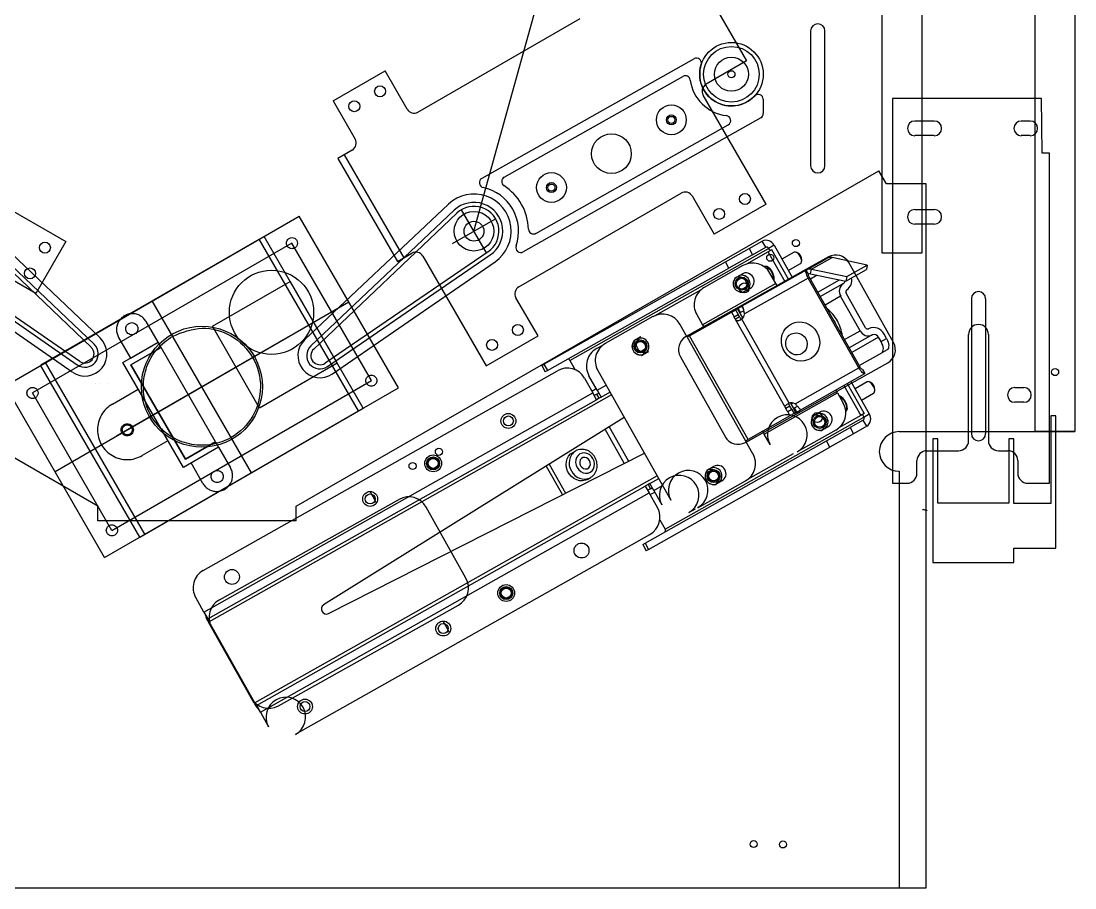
# Model space of a CAD drawing. Extents: x 0 to 20.2, y 0 to 43.8.
# Drawn here: x 6.97 to 20.25, y 0 to 10.92 of the extents above; entities that cross this region are included whole.
import ezdxf

# ---------------------------------------------------------------- set-up
doc = ezdxf.new("R2010")
doc.units = 0
doc.header["$MEASUREMENT"] = 0
for name, color, linetype in [('1_250BIT_500DEP', 5, 'CONTINUOUS'), ('3_250BIT_500TAB', 5, 'CONTINUOUS'), ('6_125BIT_500DEP', 5, 'CONTINUOUS'), ('7_VCARVE_BIT', 5, 'CONTINUOUS'), ('8_250BIT_500OUTLINE', 5, 'CONTINUOUS'), ('DF_COMPONENTS', 4, 'CONTINUOUS')]:
    doc.layers.add(name, color=color, linetype=linetype)

msp = doc.modelspace()

# ---------------------------------------------------------------- linework, layer by layer
at = {"layer": '1_250BIT_500DEP', "color": 5, "linetype": 'CONTINUOUS'}
msp.add_circle((12.678, 8.276), 0.25, dxfattribs=at)
at = {"layer": '3_250BIT_500TAB', "color": 5, "linetype": 'CONTINUOUS'}
for p, q in [((17.146, 7.952), (15.352, 6.949)), ((17.964, 6.873), (17.401, 7.88)), ((15.28, 6.694), (15.843, 5.687)), ((16.098, 5.614), (17.892, 6.617)), ((11.736, 4.896), (9.467, 3.628)), ((12.577, 3.904), (12.076, 4.8)), ((10.213, 2.295), (12.481, 3.563)), ((9.371, 3.288), (9.872, 2.391))]:
    msp.add_line(p, q, dxfattribs=at)
msp.add_circle((9.25, 6.316), 0.762, dxfattribs=at)
for centre, radius, start, end in [((17.237, 7.788), 0.188, 29.2092, 119.2092), ((15.443, 6.785), 0.188, 119.2092, -150.7908), ((17.8, 6.781), 0.188, -60.7908, 29.2092), ((16.006, 5.778), 0.188, -150.7908, -60.7908), ((11.858, 4.678), 0.25, 29.2092, 119.2092), ((12.359, 3.782), 0.25, -60.7908, 29.2092), ((9.589, 3.41), 0.25, 119.2092, -150.7908), ((10.091, 2.513), 0.25, -150.7908, -60.7908)]:
    msp.add_arc(centre, radius, start, end, dxfattribs=at)
at = {"layer": '6_125BIT_500DEP', "color": 5, "linetype": 'CONTINUOUS'}
for p, q in [((16.92, 10.8), (16.92, 9.1)), ((17.1, 9.1), (17.1, 10.8)), ((18.945, 7.425), (18.945, 5.725)), ((19.125, 7.425), (19.125, 5.725))]:
    msp.add_line(p, q, dxfattribs=at)
for centre, start, end in [((17.01, 10.8), 0, 180), ((17.01, 9.1), -180, 0), ((19.035, 7.425), 0, 180), ((19.035, 5.725), -180, 0)]:
    msp.add_arc(centre, 0.09, start, end, dxfattribs=at)
at = {"layer": '7_VCARVE_BIT', "color": 5, "linetype": 'CONTINUOUS'}
for centre, radius in [((15.922, 10.254), 0.0445), ((15.165, 9.679), 0.0445), ((13.654, 8.826), 0.0445), ((16.734, 8.126), 0.0445), ((16.411, 7.941), 0.0445), ((16.083, 7.561), 0.0625), ((14.776, 6.824), 0.0625), ((20, 6.5), 0.0445), ((17.003, 5.928), 0.0625), ((13.112, 5.885), 0.0625), ((12.236, 5.496), 0.0445), ((11.904, 5.317), 0.0445), ((12.163, 5.35), 0.0625), ((15.697, 5.191), 0.0625), ((11.37, 4.902), 0.0625), ((13.084, 3.716), 0.0625), ((12.291, 3.269), 0.0625), ((10.549, 2.286), 0.0625), ((16.202, 0.553), 0.0445), ((16.571, 0.548), 0.0445)]:
    msp.add_circle(centre, radius, dxfattribs=at)
at = {"layer": '8_250BIT_500OUTLINE', "color": 5, "linetype": 'CONTINUOUS'}
for p, q in [((20.25, 38.5), (20.25, 5.75)), ((18.035, 5.75), (20.25, 5.75)), ((18.035, 5.25), (18.035, 0)), ((1.5, 0), (18.035, 0))]:
    msp.add_line(p, q, dxfattribs=at)
msp.add_arc((18.035, 5.5), 0.25, 90, -90, dxfattribs=at)
at = {"layer": 'DF_COMPONENTS', "color": 4, "linetype": 'CONTINUOUS'}
for p, q in [((19.75, 5.75), (19.75, 38.5)), ((20.25, 38.5), (20.25, 5.75)), ((17.821, 7.999), (17.821, 13.357)), ((18.321, 13.357), (18.321, 7.999)), ((15.357, 11.731), (16.113, 10.422)), ((12.678, 8.276), (13.595, 11.588)), ((11.972, 9.777), (14.018, 10.958)), ((15.451, 10.45), (12.777, 8.941)), ((16.113, 10.422), (15.602, 10.127)), ((10.903, 9.917), (11.558, 10.295)), ((11.836, 9.814), (11.558, 10.295)), ((13.059, 8.957), (15.31, 10.227)), ((16.358, 8.616), (15.565, 9.99)), ((10.903, 9.917), (11.181, 9.436)), ((16.322, 9.938), (16.322, 9.758)), ((17.95, 9.95), (17.95, 5.1)), ((19.83, 9.95), (17.95, 9.95)), ((19.837, 9.26), (19.83, 9.95)), ((16.291, 9.704), (13.299, 8.016)), ((13.458, 8.249), (15.882, 9.617)), ((18.14, 9.572), (18.14, 9.572)), ((18.233, 9.665), (18.478, 9.665)), ((18.57, 9.572), (18.57, 9.572)), ((19.48, 9.572), (19.48, 9.572)), ((19.573, 9.665), (19.688, 9.665)), ((19.78, 9.572), (19.78, 9.572)), ((18.478, 9.48), (18.233, 9.48)), ((19.688, 9.48), (19.573, 9.48)), ((11.144, 9.299), (10.962, 9.194)), ((10.962, 9.194), (11.713, 7.894)), ((11.043, 9.24), (11.794, 7.94)), ((19.93, 9.26), (19.837, 9.26)), ((19.93, 5.1), (19.93, 9.26)), ((7.938, 4.812), (0.594, 9.038)), ((10.438, 4.812), (17.781, 9.038)), ((17.875, 8.875), (17.781, 9.038)), ((6.153, 8.943), (7.535, 8.145)), ((18.375, 8.875), (17.875, 8.875)), ((18.375, 0), (18.375, 8.875)), ((7.968, 6.931), (6.164, 8.644)), ((13.244, 7.575), (15.289, 8.756)), ((15.426, 8.72), (15.704, 8.239)), ((6.057, 8.531), (7.855, 6.813)), ((7.891, 6.851), (6.091, 8.566)), ((10.547, 6.91), (12.356, 8.617)), ((12.429, 8.539), (10.623, 6.83)), ((10.659, 6.791), (12.462, 8.504)), ((12.834, 8.005), (12.522, 8.546)), ((16.358, 8.616), (15.704, 8.239)), ((18.233, 8.55), (18.478, 8.55)), ((6.774, 6.329), (10.477, 8.467)), ((11.727, 6.302), (10.477, 8.467)), ((12.407, 8.119), (12.949, 8.432)), ((18.14, 8.457), (18.14, 8.457)), ((18.57, 8.457), (18.57, 8.457)), ((18.478, 8.365), (18.233, 8.365)), ((10.385, 8.125), (7.116, 6.238)), ((7.535, 8.145), (7.157, 7.49)), ((10.033, 8.211), (7.218, 6.586)), ((7.279, 6.621), (9.972, 8.176)), ((11.222, 6.011), (9.972, 8.176)), ((11.283, 6.046), (10.033, 8.211)), ((10.35, 8.186), (10.35, 8.186)), ((10.363, 8.164), (10.363, 8.164)), ((11.385, 6.393), (10.385, 8.125)), ((16.144, 8.058), (16.31, 8.151)), ((16.354, 8.073), (16.31, 8.151)), ((5.634, 8.005), (7.68, 6.591)), ((7.71, 6.635), (5.662, 8.045)), ((12.856, 8.017), (10.803, 6.613)), ((10.833, 6.57), (12.884, 7.977)), ((11.713, 7.894), (11.895, 7.999)), ((13.887, 6.647), (16.391, 8.06)), ((15.847, 7.89), (16.144, 8.058)), ((16.188, 7.979), (15.891, 7.812)), ((16.386, 8.017), (16.113, 7.862)), ((16.144, 8.058), (16.188, 7.979)), ((16.188, 7.979), (16.354, 8.073)), ((16.432, 8.042), (16.386, 8.017)), ((16.6, 7.638), (16.386, 8.017)), ((16.459, 8.098), (16.391, 8.06)), ((16.391, 8.06), (16.409, 8.029)), ((16.645, 7.663), (16.432, 8.042)), ((16.459, 8.098), (16.69, 7.689)), ((16.713, 8.011), (16.558, 7.923)), ((16.714, 8.011), (16.713, 8.011)), ((16.728, 8.013), (16.714, 8.011)), ((16.744, 8.007), (16.728, 8.013)), ((16.757, 8.001), (16.741, 8.009)), ((16.762, 7.994), (16.744, 8.007)), ((16.779, 7.974), (16.762, 7.994)), ((16.793, 7.951), (16.779, 7.974)), ((18.321, 7.999), (17.821, 7.999)), ((7.617, 6.501), (5.574, 7.917)), ((10.896, 6.479), (12.944, 7.889)), ((12.032, 7.962), (12.83, 6.579)), ((13.56, 6.6), (15.847, 7.89)), ((16.067, 7.842), (15.579, 7.567)), ((15.891, 7.812), (15.847, 7.89)), ((16.638, 7.78), (16.793, 7.868)), ((16.802, 7.927), (16.793, 7.951)), ((16.793, 7.868), (16.798, 7.871)), ((16.798, 7.871), (16.805, 7.884)), ((16.807, 7.904), (16.802, 7.927)), ((16.805, 7.884), (16.807, 7.904)), ((16.806, 7.892), (16.808, 7.911)), ((16.865, 7.787), (17.125, 7.934)), ((16.93, 7.797), (17.19, 7.943)), ((17.634, 7.85), (17.19, 7.943)), ((17.374, 7.704), (17.634, 7.85)), ((17.634, 7.85), (17.624, 7.792)), ((7.157, 7.49), (6.676, 7.768)), ((13.604, 6.522), (15.891, 7.812)), ((15.963, 7.686), (16.052, 7.736)), ((16.865, 7.787), (16.055, 7.33)), ((16.349, 7.833), (16.334, 7.828)), ((16.349, 7.833), (16.334, 7.828)), ((16.349, 7.833), (16.336, 7.83)), ((16.367, 7.83), (16.349, 7.833)), ((16.367, 7.83), (16.349, 7.833)), ((16.367, 7.83), (16.349, 7.833)), ((16.387, 7.82), (16.367, 7.83)), ((16.387, 7.82), (16.367, 7.83)), ((16.387, 7.819), (16.367, 7.83)), ((16.408, 7.802), (16.387, 7.82)), ((16.408, 7.802), (16.387, 7.82)), ((16.407, 7.802), (16.387, 7.819)), ((16.426, 7.779), (16.407, 7.802)), ((16.481, 7.616), (16.407, 7.747)), ((16.427, 7.779), (16.408, 7.802)), ((16.427, 7.779), (16.408, 7.802)), ((16.442, 7.752), (16.426, 7.779)), ((16.443, 7.752), (16.427, 7.779)), ((16.442, 7.752), (16.427, 7.779)), ((16.454, 7.724), (16.442, 7.752)), ((16.454, 7.724), (16.442, 7.752)), ((16.454, 7.724), (16.443, 7.752)), ((16.461, 7.697), (16.454, 7.724)), ((16.461, 7.697), (16.454, 7.724)), ((16.46, 7.696), (16.454, 7.724)), ((16.859, 7.775), (16.861, 7.783)), ((16.859, 7.765), (16.859, 7.775)), ((16.862, 7.752), (16.859, 7.765)), ((16.861, 7.783), (16.865, 7.787)), ((16.866, 7.737), (16.862, 7.752)), ((16.895, 7.735), (16.865, 7.787)), ((16.872, 7.72), (16.866, 7.737)), ((16.88, 7.703), (16.872, 7.72)), ((16.889, 7.686), (16.88, 7.703)), ((16.892, 7.73), (16.893, 7.733)), ((16.892, 7.726), (16.892, 7.73)), ((16.893, 7.721), (16.892, 7.726)), ((16.893, 7.733), (16.895, 7.735)), ((16.895, 7.715), (16.893, 7.721)), ((16.898, 7.708), (16.895, 7.715)), ((16.901, 7.701), (16.898, 7.708)), ((17.003, 7.721), (16.917, 7.673)), ((16.92, 7.739), (16.93, 7.797)), ((16.92, 7.739), (17.364, 7.646)), ((16.93, 7.797), (17.374, 7.704)), ((17.364, 7.646), (17.624, 7.792)), ((17.374, 7.704), (17.364, 7.646)), ((9.382, 7.079), (10.36, 7.644)), ((10.36, 7.644), (10.955, 6.613)), ((16.481, 7.616), (15.558, 7.096)), ((16.889, 7.686), (16.085, 7.233)), ((16.458, 7.657), (16.461, 7.672)), ((16.458, 7.657), (16.461, 7.672)), ((16.458, 7.658), (16.461, 7.672)), ((16.461, 7.672), (16.46, 7.696)), ((16.461, 7.672), (16.461, 7.697)), ((16.461, 7.672), (16.461, 7.697)), ((16.501, 7.582), (16.481, 7.616)), ((16.904, 7.694), (16.889, 7.686)), ((17.528, 6.554), (16.889, 7.686)), ((16.904, 7.694), (16.901, 7.701)), ((17.543, 6.562), (16.904, 7.694)), ((17.009, 7.509), (17.282, 7.663)), ((17.041, 7.452), (17.33, 7.615)), ((17.33, 7.615), (17.33, 7.615)), ((9.881, 7.437), (9.881, 7.437)), ((9.907, 7.482), (9.907, 7.482)), ((13.485, 6.957), (13.207, 7.438)), ((14.963, 7.214), (15.538, 7.538)), ((16.155, 7.553), (16.066, 7.503)), ((17.298, 7.457), (17.101, 7.346)), ((17.544, 7.022), (17.298, 7.457)), ((17.612, 7.06), (17.366, 7.496)), ((17.374, 7.536), (17.375, 7.536)), ((7.399, 5.247), (11.102, 7.384)), ((9.875, 5.233), (8.625, 7.398)), ((9.875, 5.233), (8.625, 7.398)), ((9.824, 7.342), (9.824, 7.342)), ((16.007, 7.303), (16.001, 7.3)), ((16.055, 7.33), (16.007, 7.303)), ((16.037, 7.251), (16.007, 7.303)), ((16.068, 7.307), (16.055, 7.33)), ((8.268, 7.221), (8.268, 7.221)), ((14.932, 7.199), (14.333, 6.861)), ((15.395, 6.958), (15.922, 7.255)), ((15.484, 7.226), (15.558, 7.096)), ((15.922, 7.255), (15.975, 7.285)), ((15.922, 7.255), (15.955, 7.197)), ((15.955, 7.197), (16.007, 7.227)), ((15.97, 7.169), (16.022, 7.199)), ((15.997, 7.298), (15.975, 7.285)), ((15.975, 7.285), (16.007, 7.227)), ((15.997, 7.298), (16.065, 7.178)), ((15.997, 7.298), (15.998, 7.298)), ((16.001, 7.3), (15.998, 7.298)), ((16.065, 7.178), (15.998, 7.298)), ((16.031, 7.248), (16.001, 7.3)), ((16.031, 7.248), (16.027, 7.245)), ((16.037, 7.251), (16.031, 7.248)), ((16.078, 7.274), (16.037, 7.251)), ((16.059, 7.189), (16.078, 7.2)), ((8.329, 7.114), (8.329, 7.114)), ((8.697, 6.877), (8.547, 7.136)), ((9.977, 6.048), (9.382, 7.079)), ((15.364, 6.94), (15.272, 7.104)), ((15.558, 7.096), (15.578, 7.061)), ((15.97, 7.169), (16.606, 6.042)), ((16.649, 6.109), (16.052, 7.167)), ((16.582, 7.015), (16.608, 7.052)), ((16.608, 7.052), (16.641, 7.084)), ((16.641, 7.084), (16.679, 7.108)), ((16.679, 7.108), (16.722, 7.124)), ((16.722, 7.124), (16.767, 7.132)), ((16.767, 7.132), (16.813, 7.13)), ((16.813, 7.13), (16.858, 7.12)), ((16.858, 7.12), (16.901, 7.101)), ((16.901, 7.101), (16.94, 7.075)), ((16.94, 7.075), (16.973, 7.041)), ((16.973, 7.041), (17, 7.002)), ((17.208, 7.156), (17.225, 7.129)), ((17.225, 7.129), (17.239, 7.101)), ((17.651, 7.046), (17.651, 7.046)), ((19.035, 7.1), (19.035, 7.1)), ((10.333, 6.941), (8.168, 5.691)), ((8.201, 6.936), (8.351, 6.677)), ((8.869, 6.976), (8.869, 6.976)), ((8.882, 6.954), (8.882, 6.954)), ((12.83, 6.579), (13.485, 6.957)), ((14.776, 6.945), (14.687, 6.894)), ((15.395, 6.958), (15.364, 6.94)), ((15.364, 6.94), (16.101, 5.634)), ((16.132, 5.651), (15.395, 6.958)), ((16.551, 6.88), (16.553, 6.927)), ((16.553, 6.927), (16.563, 6.973)), ((16.563, 6.973), (16.582, 7.015)), ((16.606, 6.874), (16.613, 6.908)), ((16.613, 6.908), (16.629, 6.939)), ((16.629, 6.939), (16.651, 6.964)), ((16.651, 6.964), (16.679, 6.982)), ((16.679, 6.982), (16.711, 6.993)), ((16.711, 6.993), (16.745, 6.995)), ((16.745, 6.995), (16.779, 6.988)), ((16.779, 6.988), (16.81, 6.973)), ((16.81, 6.973), (16.837, 6.95)), ((16.837, 6.95), (16.858, 6.922)), ((16.858, 6.922), (16.871, 6.889)), ((17, 7.002), (17.02, 6.959)), ((17.02, 6.959), (17.031, 6.913)), ((17.031, 6.913), (17.034, 6.866)), ((17.347, 6.911), (17.544, 7.022)), ((17.695, 6.968), (17.406, 6.805)), ((17.777, 6.939), (17.439, 6.748)), ((17.695, 6.968), (17.695, 6.968)), ((17.808, 6.884), (17.777, 6.939)), ((17.808, 6.884), (17.876, 6.922)), ((17.876, 6.922), (17.845, 6.977)), ((17.876, 6.922), (17.887, 6.9)), ((18.91, 5.635), (18.91, 6.975)), ((19.16, 6.975), (19.16, 5.635)), ((8.253, 6.62), (8.697, 6.877)), ((8.351, 6.677), (8.697, 6.877)), ((8.735, 6.812), (8.356, 6.593)), ((8.356, 6.593), (8.735, 6.812)), ((8.735, 6.812), (8.697, 6.877)), ((9.422, 5.621), (8.735, 6.812)), ((14.222, 6.796), (14.303, 6.841)), ((16.558, 6.834), (16.551, 6.88)), ((16.573, 6.789), (16.558, 6.834)), ((16.597, 6.747), (16.573, 6.789)), ((16.607, 6.84), (16.606, 6.874)), ((16.616, 6.806), (16.607, 6.84)), ((16.633, 6.775), (16.616, 6.806)), ((16.657, 6.75), (16.633, 6.775)), ((16.862, 6.788), (16.843, 6.76)), ((16.873, 6.82), (16.862, 6.788)), ((16.871, 6.889), (16.877, 6.855)), ((16.877, 6.855), (16.873, 6.82)), ((17.013, 6.776), (16.99, 6.736)), ((17.028, 6.82), (17.013, 6.776)), ((17.034, 6.866), (17.028, 6.82)), ((17.819, 6.862), (17.808, 6.884)), ((17.883, 6.783), (17.815, 6.744)), ((17.828, 6.84), (17.819, 6.862)), ((17.833, 6.818), (17.828, 6.84)), ((17.831, 6.764), (17.835, 6.78)), ((17.836, 6.798), (17.833, 6.818)), ((17.835, 6.78), (17.836, 6.798)), ((17.892, 6.791), (17.883, 6.783)), ((17.887, 6.9), (17.895, 6.878)), ((17.899, 6.803), (17.892, 6.791)), ((17.895, 6.878), (17.901, 6.857)), ((17.903, 6.818), (17.899, 6.803)), ((17.901, 6.857), (17.904, 6.836)), ((17.904, 6.836), (17.903, 6.818)), ((13.887, 6.647), (13.954, 6.529)), ((14.79, 6.711), (14.88, 6.762)), ((16.627, 6.711), (16.597, 6.747)), ((16.663, 6.681), (16.627, 6.711)), ((16.687, 6.731), (16.657, 6.75)), ((16.704, 6.658), (16.663, 6.681)), ((16.719, 6.72), (16.687, 6.731)), ((16.749, 6.643), (16.704, 6.658)), ((16.753, 6.717), (16.719, 6.72)), ((16.794, 6.638), (16.749, 6.643)), ((16.787, 6.723), (16.753, 6.717)), ((16.817, 6.738), (16.787, 6.723)), ((16.84, 6.641), (16.794, 6.638)), ((16.843, 6.76), (16.817, 6.738)), ((16.884, 6.653), (16.84, 6.641)), ((16.925, 6.673), (16.884, 6.653)), ((16.961, 6.701), (16.925, 6.673)), ((16.99, 6.736), (16.961, 6.701)), ((17.531, 6.584), (17.815, 6.744)), ((17.815, 6.744), (17.825, 6.753)), ((17.825, 6.753), (17.831, 6.764)), ((8.468, 4.421), (7.218, 6.586)), ((8.529, 4.456), (7.279, 6.621)), ((9.016, 5.3), (8.253, 6.62)), ((8.356, 6.593), (9.043, 5.402)), ((9.043, 5.402), (8.356, 6.593)), ((9.267, 4), (13.73, 6.518)), ((10.955, 6.613), (9.977, 6.048)), ((13.531, 6.584), (13.56, 6.6)), ((13.531, 6.584), (13.575, 6.505)), ((13.56, 6.6), (13.604, 6.522)), ((13.604, 6.522), (13.575, 6.505)), ((14.238, 6.52), (15.159, 4.887)), ((16.723, 6.1), (17.528, 6.554)), ((17.543, 6.562), (17.528, 6.554)), ((17.538, 6.537), (17.528, 6.554)), ((17.549, 6.521), (17.538, 6.537)), ((17.547, 6.556), (17.543, 6.562)), ((17.551, 6.549), (17.547, 6.556)), ((17.559, 6.508), (17.549, 6.521)), ((17.556, 6.544), (17.551, 6.549)), ((17.56, 6.539), (17.556, 6.544)), ((17.57, 6.496), (17.559, 6.508)), ((17.564, 6.536), (17.56, 6.539)), ((17.568, 6.534), (17.564, 6.536)), ((17.571, 6.533), (17.568, 6.534)), ((17.573, 6.533), (17.571, 6.533)), ((17.573, 6.533), (17.602, 6.481)), ((8.116, 4.506), (11.385, 6.393)), ((11.35, 6.454), (11.35, 6.454)), ((11.363, 6.432), (11.363, 6.432)), ((14.071, 6.423), (14.174, 6.24)), ((14.231, 6.272), (14.127, 6.455)), ((16.788, 6.021), (17.602, 6.481)), ((17.427, 6.382), (17.658, 5.973)), ((17.634, 6.378), (17.479, 6.29)), ((17.58, 6.488), (17.57, 6.496)), ((17.589, 6.482), (17.58, 6.488)), ((17.596, 6.48), (17.589, 6.482)), ((17.602, 6.481), (17.596, 6.48)), ((17.635, 6.378), (17.634, 6.378)), ((17.649, 6.38), (17.635, 6.378)), ((17.666, 6.374), (17.649, 6.38)), ((17.679, 6.368), (17.662, 6.376)), ((17.684, 6.361), (17.666, 6.374)), ((8.024, 4.164), (6.774, 6.329)), ((7.081, 6.299), (7.081, 6.299)), ((7.094, 6.277), (7.094, 6.277)), ((7.909, 6.353), (7.909, 6.353)), ((7.961, 6.354), (7.961, 6.354)), ((8.024, 4.164), (11.727, 6.302)), ((8.072, 6.355), (8.072, 6.355)), ((8.122, 6.097), (8.447, 6.285)), ((8.447, 6.285), (8.822, 5.635)), ((14.162, 6.262), (14.218, 6.294)), ((14.231, 6.272), (14.343, 6.335)), ((14.231, 6.272), (14.28, 6.185)), ((14.28, 6.185), (14.391, 6.248)), ((17.258, 6.24), (17.238, 6.275)), ((17.337, 6.331), (17.551, 5.952)), ((17.382, 6.357), (17.596, 5.978)), ((17.7, 6.341), (17.684, 6.361)), ((17.714, 6.318), (17.7, 6.341)), ((17.724, 6.294), (17.714, 6.318)), ((17.719, 6.238), (17.726, 6.251)), ((17.728, 6.271), (17.724, 6.294)), ((17.726, 6.251), (17.728, 6.271)), ((17.728, 6.259), (17.73, 6.278)), ((19.493, 6.305), (19.608, 6.305)), ((8.116, 4.506), (7.116, 6.238)), ((9.275, 3.476), (14.174, 6.24)), ((9.324, 3.389), (14.223, 6.153)), ((14.411, 6.214), (9.34, 3.353)), ((14.223, 6.153), (14.174, 6.24)), ((14.227, 6.224), (14.194, 6.205)), ((14.257, 6.172), (14.223, 6.153)), ((14.227, 6.224), (14.25, 6.237)), ((14.257, 6.172), (14.227, 6.224)), ((14.28, 6.185), (14.257, 6.172)), ((16.334, 5.72), (17.258, 6.24)), ((16.666, 6.113), (16.735, 5.991)), ((16.735, 5.991), (16.666, 6.113)), ((16.673, 6.1), (16.694, 6.112)), ((17.258, 6.24), (17.331, 6.11)), ((17.288, 6.197), (17.28, 6.2)), ((17.288, 6.197), (17.281, 6.199)), ((17.288, 6.197), (17.281, 6.199)), ((17.309, 6.187), (17.288, 6.197)), ((17.309, 6.187), (17.288, 6.197)), ((17.308, 6.186), (17.288, 6.197)), ((17.329, 6.169), (17.308, 6.186)), ((17.329, 6.169), (17.309, 6.187)), ((17.329, 6.169), (17.309, 6.187)), ((17.348, 6.146), (17.329, 6.169)), ((17.348, 6.146), (17.329, 6.169)), ((17.348, 6.146), (17.329, 6.169)), ((17.364, 6.119), (17.348, 6.146)), ((17.364, 6.119), (17.348, 6.146)), ((17.364, 6.119), (17.348, 6.146)), ((17.351, 6.124), (17.363, 6.098)), ((17.376, 6.091), (17.364, 6.119)), ((17.375, 6.091), (17.364, 6.119)), ((17.375, 6.091), (17.364, 6.119)), ((17.56, 6.147), (17.714, 6.235)), ((17.714, 6.235), (17.719, 6.238)), ((19.4, 6.213), (19.4, 6.213)), ((19.608, 6.12), (19.493, 6.12)), ((19.7, 6.213), (19.7, 6.213)), ((8.468, 4.421), (11.283, 6.046)), ((8.529, 4.456), (11.222, 6.011)), ((16.658, 6.071), (16.606, 6.042)), ((16.683, 6.028), (16.631, 5.998)), ((16.631, 5.998), (16.659, 5.949)), ((16.711, 5.978), (16.659, 5.949)), ((16.683, 6.028), (16.711, 5.978)), ((16.709, 6.046), (16.705, 6.044)), ((16.709, 6.046), (16.716, 6.05)), ((16.738, 5.993), (16.709, 6.046)), ((16.711, 5.978), (16.735, 5.991)), ((16.716, 6.05), (16.753, 6.071)), ((16.746, 5.997), (16.716, 6.05)), ((16.738, 5.993), (16.735, 5.991)), ((16.735, 5.991), (16.735, 5.991)), ((16.738, 5.993), (16.746, 5.997)), ((16.746, 5.997), (16.788, 6.021)), ((17.035, 5.994), (16.945, 5.944)), ((17.367, 6.032), (17.361, 6.024)), ((17.363, 6.098), (17.37, 6.072)), ((17.363, 6.005), (17.367, 6.007)), ((17.363, 6.005), (17.367, 6.007)), ((17.365, 6.006), (17.367, 6.007)), ((17.372, 6.049), (17.367, 6.032)), ((17.367, 6.007), (17.378, 6.02)), ((17.367, 6.007), (17.378, 6.02)), ((17.367, 6.007), (17.377, 6.02)), ((17.37, 6.072), (17.372, 6.049)), ((17.382, 6.064), (17.375, 6.091)), ((17.382, 6.063), (17.375, 6.091)), ((17.382, 6.063), (17.376, 6.091)), ((17.377, 6.02), (17.383, 6.039)), ((17.378, 6.02), (17.383, 6.039)), ((17.378, 6.02), (17.383, 6.039)), ((17.383, 6.039), (17.382, 6.064)), ((17.383, 6.039), (17.382, 6.063)), ((17.383, 6.039), (17.382, 6.063)), ((17.596, 5.978), (17.551, 5.952)), ((14.572, 5.929), (10.784, 3.567)), ((15.086, 4.522), (17.59, 5.934)), ((16.659, 5.949), (16.132, 5.651)), ((17.551, 5.952), (17.277, 5.798)), ((17.583, 5.896), (17.417, 5.802)), ((17.573, 5.965), (17.59, 5.934)), ((17.627, 5.817), (17.583, 5.896)), ((17.59, 5.934), (17.658, 5.973)), ((20.01, 5.95), (19.947, 5.95)), ((19.947, 5.95), (19.947, 4.843)), ((20.01, 4.282), (20.01, 5.95)), ((8.271, 5.839), (8.271, 5.839)), ((8.278, 5.827), (8.278, 5.827)), ((14.329, 5.778), (14.571, 5.349)), ((14.382, 5.81), (14.626, 5.377)), ((16.315, 5.754), (16.334, 5.72)), ((16.408, 5.589), (16.334, 5.72)), ((17.236, 5.769), (16.749, 5.494)), ((17.049, 5.761), (17.138, 5.811)), ((17.119, 5.634), (17.417, 5.802)), ((17.461, 5.724), (17.163, 5.556)), ((17.417, 5.802), (17.461, 5.724)), ((17.627, 5.817), (17.461, 5.724)), ((20.25, 5.75), (19.75, 5.75)), ((7.985, 5.585), (7.985, 5.585)), ((8.822, 5.635), (8.497, 5.448)), ((9.422, 5.621), (9.043, 5.402)), ((9.043, 5.402), (9.422, 5.621)), ((9.422, 5.621), (9.46, 5.556)), ((14.833, 4.344), (17.119, 5.634)), ((16.101, 5.634), (16.132, 5.651)), ((16.193, 5.471), (16.101, 5.634)), ((17.163, 5.556), (17.119, 5.634)), ((18.523, 5.66), (18.46, 5.66)), ((18.46, 5.66), (18.46, 4.1)), ((18.523, 4.85), (18.523, 5.66)), ((19.48, 5.66), (19.417, 5.66)), ((19.417, 5.66), (19.417, 4.85)), ((19.48, 4.843), (19.48, 5.66)), ((9.46, 5.556), (9.016, 5.3)), ((9.46, 5.556), (9.61, 5.296)), ((10.846, 3.458), (14.825, 5.479)), ((13.871, 5.442), (13.895, 5.469)), ((13.895, 5.469), (13.918, 5.484)), ((13.957, 5.506), (13.918, 5.484)), ((13.989, 5.45), (13.971, 5.425)), ((14.012, 5.469), (13.989, 5.45)), ((14.041, 5.479), (14.012, 5.469)), ((14.071, 5.482), (14.041, 5.479)), ((14.102, 5.475), (14.071, 5.482)), ((14.132, 5.46), (14.102, 5.475)), ((14.157, 5.438), (14.132, 5.46)), ((14.877, 4.266), (17.163, 5.556)), ((16.128, 5.15), (16.703, 5.474)), ((18.385, 5.51), (18.785, 5.51)), ((19.285, 5.51), (19.405, 5.51)), ((9.263, 5.096), (9.113, 5.356)), ((13.588, 5.316), (13.792, 4.954)), ((13.627, 5.34), (13.833, 4.975)), ((13.839, 5.333), (13.842, 5.372)), ((13.844, 5.292), (13.839, 5.333)), ((13.842, 5.372), (13.852, 5.409)), ((13.852, 5.409), (13.871, 5.442)), ((13.961, 5.395), (13.958, 5.362)), ((13.958, 5.362), (13.964, 5.329)), ((13.971, 5.425), (13.961, 5.395)), ((13.964, 5.329), (13.978, 5.297)), ((14.017, 5.394), (14.011, 5.371)), ((14.011, 5.371), (14.012, 5.346)), ((14.012, 5.346), (14.021, 5.321)), ((14.031, 5.412), (14.017, 5.394)), ((14.021, 5.321), (14.037, 5.301)), ((14.051, 5.423), (14.031, 5.412)), ((14.074, 5.426), (14.051, 5.423)), ((14.097, 5.42), (14.074, 5.426)), ((14.118, 5.406), (14.097, 5.42)), ((14.134, 5.385), (14.118, 5.406)), ((14.124, 5.295), (14.138, 5.313)), ((14.143, 5.361), (14.134, 5.385)), ((14.138, 5.313), (14.145, 5.336)), ((14.145, 5.336), (14.143, 5.361)), ((14.177, 5.41), (14.157, 5.438)), ((14.191, 5.378), (14.177, 5.41)), ((14.184, 5.282), (14.194, 5.312)), ((14.197, 5.344), (14.191, 5.378)), ((14.194, 5.312), (14.197, 5.344)), ((15.698, 5.312), (15.608, 5.261)), ((18.26, 5.225), (18.26, 5.385)), ((19.53, 5.385), (19.53, 5.225)), ((9.404, 5.252), (9.404, 5.252)), ((14.986, 5.194), (9.915, 2.333)), ((13.858, 5.253), (13.844, 5.292)), ((13.878, 5.217), (13.858, 5.253)), ((13.905, 5.185), (13.878, 5.217)), ((13.937, 5.16), (13.905, 5.185)), ((13.978, 5.297), (13.998, 5.269)), ((13.998, 5.269), (14.024, 5.247)), ((14.024, 5.247), (14.053, 5.232)), ((14.037, 5.301), (14.058, 5.287)), ((14.053, 5.232), (14.084, 5.225)), ((14.058, 5.287), (14.081, 5.281)), ((14.081, 5.281), (14.104, 5.283)), ((14.084, 5.225), (14.115, 5.227)), ((14.104, 5.283), (14.124, 5.295)), ((14.115, 5.227), (14.143, 5.238)), ((14.143, 5.238), (14.166, 5.256)), ((14.166, 5.256), (14.184, 5.282)), ((9.938, 2.301), (14.837, 5.064)), ((13.972, 5.142), (13.937, 5.16)), ((14.009, 5.132), (13.972, 5.142)), ((14.046, 5.13), (14.009, 5.132)), ((14.082, 5.138), (14.046, 5.13)), ((14.107, 5.149), (14.082, 5.138)), ((14.107, 5.149), (14.146, 5.171)), ((14.871, 5.084), (14.837, 5.064)), ((14.837, 5.064), (14.886, 4.978)), ((14.894, 5.096), (14.871, 5.084)), ((14.871, 5.084), (14.901, 5.031)), ((14.894, 5.096), (15.006, 5.159)), ((14.943, 5.01), (14.894, 5.096)), ((14.943, 5.01), (15.054, 5.073)), ((15.5, 4.792), (16.099, 5.13)), ((15.712, 5.078), (15.801, 5.129)), ((17.95, 5.1), (18.135, 5.1)), ((19.655, 5.1), (19.93, 5.1)), ((9.987, 2.214), (14.886, 4.978)), ((11.45, 4.853), (11.369, 4.996)), ((14.901, 5.031), (14.867, 5.012)), ((14.99, 4.794), (14.886, 4.978)), ((14.899, 4.956), (14.955, 4.988)), ((14.901, 5.031), (14.923, 5.044)), ((14.943, 5.01), (15.046, 4.826)), ((7.938, 4.625), (7.938, 4.812)), ((7.938, 4.625), (7.938, 4.812)), ((10.438, 4.625), (10.438, 4.812)), ((19.417, 4.85), (18.523, 4.85)), ((19.947, 4.843), (19.48, 4.843)), ((15.387, 4.731), (15.468, 4.777)), ((18.332, 4.765), (18.329, 4.763)), ((18.34, 4.767), (18.332, 4.765)), ((18.351, 4.766), (18.34, 4.767)), ((18.363, 4.762), (18.351, 4.766)), ((18.376, 4.755), (18.363, 4.762)), ((18.386, 4.756), (18.377, 4.754)), ((18.387, 4.749), (18.386, 4.756)), ((10.438, 4.625), (7.938, 4.625)), ((8.081, 4.567), (8.081, 4.567)), ((8.094, 4.544), (8.094, 4.544)), ((15.02, 4.64), (15.086, 4.522)), ((10.431, 1.936), (14.895, 4.454)), ((14.804, 4.328), (14.833, 4.344)), ((14.804, 4.328), (14.848, 4.249)), ((14.833, 4.344), (14.877, 4.266)), ((14.877, 4.266), (14.848, 4.249)), ((19.48, 4.1), (19.48, 4.282)), ((19.48, 4.282), (20.01, 4.282)), ((18.46, 4.1), (19.48, 4.1)), ((9.275, 3.476), (9.172, 3.659)), ((9.275, 3.476), (9.324, 3.389)), ((9.295, 3.441), (9.295, 3.441)), ((9.324, 3.389), (9.295, 3.441)), ((9.324, 3.389), (9.324, 3.389)), ((9.34, 3.353), (9.334, 3.35)), ((9.909, 2.329), (9.334, 3.35)), ((9.915, 2.333), (9.34, 3.353)), ((12.371, 3.22), (12.29, 3.363)), ((9.915, 2.333), (9.909, 2.329)), ((9.938, 2.301), (9.938, 2.3)), ((9.987, 2.214), (9.938, 2.301)), ((9.938, 2.3), (9.968, 2.248)), ((9.968, 2.248), (9.968, 2.248)), ((9.987, 2.214), (10.091, 2.031)), ((0, 0), (18.375, 0))]:
    msp.add_line(p, q, dxfattribs=at)
for centre, radius in [((15.922, 10.254), 0.4), ((15.922, 10.254), 0.35), ((15.922, 10.254), 0.215), ((11.495, 10.039), 0.069), ((11.17, 9.851), 0.069), ((15.165, 9.679), 0.188), ((15.165, 9.679), 0.0625), ((14.41, 9.253), 0.25), ((13.654, 8.826), 0.188), ((13.654, 8.826), 0.0625), ((16.092, 8.682), 0.069), ((12.678, 8.276), 0.25), ((15.767, 8.494), 0.069), ((12.678, 8.276), 0.125), ((7.272, 8.069), 0.069), ((7.084, 7.744), 0.069), ((10.127, 7.253), 0.531), ((16.051, 7.615), 0.082), ((16.051, 7.615), 0.068), ((13.231, 7.031), 0.069), ((12.906, 6.843), 0.069), ((14.776, 6.824), 0.082), ((14.776, 6.824), 0.068), ((13.112, 5.885), 0.0938), ((17.034, 5.873), 0.082), ((17.034, 5.873), 0.068), ((12.163, 5.35), 0.106), ((12.163, 5.35), 0.106), ((12.163, 5.35), 0.082), ((12.163, 5.35), 0.068), ((15.697, 5.191), 0.082), ((15.697, 5.191), 0.068), ((11.37, 4.902), 0.0938), ((14.033, 4.252), 0.0938), ((9.628, 3.919), 0.0938), ((13.084, 3.716), 0.106), ((13.084, 3.716), 0.106), ((13.084, 3.716), 0.082), ((13.084, 3.716), 0.068), ((12.291, 3.269), 0.0938), ((10.549, 2.286), 0.0938)]:
    msp.add_circle(centre, radius, dxfattribs=at)
for centre, radius, start, end in [((15.482, 10.396), 0.0625, -17.8192, 119.4304), ((15.922, 10.254), 0.4, 162.1808, -43.1363), ((15.341, 10.172), 0.0625, 8.0035, 119.4304), ((15.922, 10.254), 0.525, -171.9965, -96.9691), ((16.26, 9.938), 0.0625, 0, 136.8637), ((15.851, 9.671), 0.0625, -60.5696, 83.0309), ((16.26, 9.758), 0.0625, -60.5696, 0), ((18.233, 9.572), 0.0925, 90, 180), ((18.233, 9.572), 0.0925, 180, -90), ((18.478, 9.572), 0.0925, 0, 90), ((18.478, 9.572), 0.0925, -90, 0), ((19.573, 9.572), 0.0925, 90, 180), ((19.573, 9.572), 0.0925, 180, -90), ((19.688, 9.572), 0.0925, 0, 90), ((19.688, 9.572), 0.0925, -90, 0), ((12.808, 8.887), 0.0625, 119.4304, -101.9792), ((13.09, 8.902), 0.0625, 119.4304, -123.29), ((12.678, 8.276), 0.562, -19.1599, 78.0208), ((12.678, 8.276), 0.688, 2.1508, 56.71), ((12.678, 8.276), 0.469, -55.4547, 133.3369), ((12.678, 8.276), 0.363, -55.5471, 133.4293), ((12.678, 8.276), 0.314, -55.8063, 133.3369), ((18.233, 8.457), 0.0925, 90, 180), ((18.478, 8.457), 0.0925, 0, 90), ((18.233, 8.457), 0.0925, 180, -90), ((18.478, 8.457), 0.0925, -90, 0), ((13.427, 8.304), 0.0625, -177.8492, -60.5696), ((16.358, 8.049), 0.113, 25.6181, 115.0296), ((13.268, 8.07), 0.0625, 160.8401, -60.5696), ((16.366, 8.047), 0.0282, 25.62, 115.0281), ((16.71, 7.915), 0.0984, -2.3062, 61.1671), ((16.19, 7.624), 0.25, 29.4306, 119.4303), ((17.17, 7.852), 0.0932, 77.9298, 119.2588), ((16.051, 7.615), 0.106, -3.7281, 111.555), ((16.051, 7.615), 0.106, -50.9423, 109.8031), ((16.104, 7.645), 0.105, -60.5696, 119.4304), ((16.344, 7.726), 0.0914, 20.094, 86.9097), ((16.33, 7.691), 0.12, -8.0882, 33.5176), ((16.91, 7.706), 0.0932, 77.9286, 119.2594), ((16.913, 7.702), 0.0373, 77.9245, 119.2635), ((16.051, 7.615), 0.106, 127.3069, -68.4461), ((16.051, 7.615), 0.107, 129.0584, -70.1975), ((16.014, 7.594), 0.105, -60.5696, 119.4304), ((16.051, 7.615), 0.106, -52.6941, -3.7261), ((17.394, 7.52), 0.114, 123.8322, -146.7583), ((17.304, 7.661), 0.0532, -59.7864, -14.2662), ((17.302, 7.653), 0.137, -58.0518, 13.832), ((15.702, 7.349), 0.25, 119.4302, -150.5693), ((15.054, 6.981), 0.25, 29.4306, 119.4303), ((14.727, 6.516), 1.404, 27.732, 29.0334), ((14.779, 6.545), 1.404, 27.732, 29.0334), ((16.002, 7.233), 0.084, -52.7045, -0.6153), ((16.804, 6.892), 0.52, 29.4016, 51.3295), ((16.804, 6.891), 0.52, 7.5313, 29.4592), ((17.638, 7.073), 0.0294, -154.3827, -64.9702), ((17.713, 6.914), 0.147, 25.6183, 115.0293), ((19.035, 6.975), 0.125, 90, 180), ((19.035, 6.975), 0.125, 0, 90), ((7.776, 6.729), 0.278, -124.7292, 46.4792), ((10.738, 6.708), 0.278, 133.3369, -55.4547), ((14.776, 6.824), 0.107, 129.0584, -70.1975), ((14.776, 6.824), 0.106, 127.3059, 176.2739), ((14.739, 6.803), 0.105, -60.5696, 119.4304), ((14.828, 6.853), 0.105, 119.4304, -60.5696), ((14.776, 6.824), 0.106, -52.6937, 111.5546), ((14.776, 6.824), 0.106, -50.9423, 109.8031), ((17.647, 7.071), 0.114, -154.3808, -64.9713), ((17.721, 6.912), 0.0621, 25.6179, 115.0301), ((7.776, 6.729), 0.168, -124.6368, 46.3868), ((7.776, 6.729), 0.115, -124.5534, 46.3034), ((10.738, 6.708), 0.168, 133.4293, -55.5471), ((10.738, 6.708), 0.115, 133.5127, -55.6305), ((14.345, 6.578), 0.25, 119.4302, -150.5693), ((14.456, 6.643), 0.25, 119.4302, -150.5693), ((14.776, 6.824), 0.106, 176.2728, -68.4459), ((13.862, 6.635), 0.0282, 25.6164, 115.0296), ((13.853, 6.3), 0.25, 29.4306, 119.4303), ((17.631, 6.282), 0.0984, -2.3062, 61.1671), ((19.493, 6.213), 0.0925, 90, 180), ((19.608, 6.213), 0.0925, 0, 90), ((16.677, 6.029), 0.0846, 56.9859, 109.2319), ((17.113, 5.987), 0.25, -60.5694, 29.4303), ((17.243, 6.073), 0.12, 25.3433, 66.949), ((19.493, 6.213), 0.0925, 180, -90), ((19.608, 6.213), 0.0925, -90, 0), ((15.388, 5.299), 1.426, 29.3586, 31.3781), ((15.443, 5.33), 1.423, 29.3552, 31.3793), ((17.034, 5.873), 0.106, -52.6937, 111.5546), ((17.034, 5.873), 0.106, -50.9423, 109.8031), ((17.086, 5.903), 0.105, -60.5696, 119.4304), ((16.626, 5.712), 0.25, -60.5695, -150.5696), ((17.034, 5.873), 0.106, 127.3059, 176.2739), ((17.034, 5.873), 0.107, 129.0584, -70.1975), ((17.034, 5.873), 0.106, 176.2728, -68.4459), ((16.997, 5.852), 0.105, -60.5696, 119.4304), ((17.564, 5.911), 0.113, -56.1679, 33.242), ((18.785, 5.635), 0.125, -90, 0), ((19.285, 5.635), 0.125, 180, -90), ((14.056, 5.356), 0.18, 123.2586, -146.3069), ((15.976, 5.348), 0.25, -60.5694, 29.4303), ((18.385, 5.385), 0.125, 90, 180), ((19.405, 5.385), 0.125, 0, 90), ((15.749, 5.22), 0.105, -60.5696, 119.4304), ((14.069, 5.333), 0.18, -154.8066, -64.8688), ((15.264, 4.949), 0.25, -60.5695, -150.5696), ((15.377, 5.01), 0.25, -60.5695, -150.5696), ((15.697, 5.191), 0.107, 129.0584, -70.1975), ((15.697, 5.191), 0.106, 127.3059, 176.2739), ((15.697, 5.191), 0.106, 176.2728, -68.4459), ((15.66, 5.17), 0.105, -60.5696, 119.4304), ((15.697, 5.191), 0.106, -52.6937, 111.5546), ((15.697, 5.191), 0.106, -50.9423, 109.8031), ((18.135, 5.225), 0.125, -90, 0), ((19.655, 5.225), 0.125, 180, -90), ((14.772, 4.672), 0.25, -60.5694, 29.4303), ((15.063, 4.506), 0.0282, -56.1655, 33.2412), ((9.389, 3.782), 0.25, 119.4302, -150.5693), ((10.818, 3.514), 0.0625, 122.2095, -63.3487), ((9.528, 3.487), 0.238, -168.8924, -144.6489), ((9.417, 3.407), 0.0943, -168.8935, -144.6458), ((10.308, 2.153), 0.25, -60.5695, -150.5696), ((10.128, 2.424), 0.238, -156.4902, -132.2467), ((10.002, 2.37), 0.0943, -156.4933, -132.2457)]:
    msp.add_arc(centre, radius, start, end, dxfattribs=at)
for centre, major_axis, end_param in [((17.391, 7.512), (-0.0164, 0.0244), 1.560542), ((17.567, 5.919), (0.0157, -0.0234), 1.560353)]:
    msp.add_ellipse(centre, major_axis=major_axis, ratio=1, start_param=0, end_param=end_param, dxfattribs=at)
for points in [[(15.602, 10.127), (15.579, 10.114), (15.562, 10.092), (15.555, 10.066)], [(15.555, 10.066), (15.548, 10.041), (15.552, 10.013), (15.565, 9.99)], [(11.836, 9.814), (11.849, 9.791), (11.871, 9.774), (11.896, 9.767)], [(11.896, 9.767), (11.922, 9.76), (11.949, 9.764), (11.972, 9.777)], [(11.191, 9.36), (11.198, 9.385), (11.194, 9.413), (11.181, 9.436)], [(11.144, 9.299), (11.167, 9.312), (11.184, 9.334), (11.191, 9.36)], [(15.365, 8.766), (15.34, 8.773), (15.312, 8.77), (15.289, 8.756)], [(15.426, 8.72), (15.413, 8.743), (15.391, 8.759), (15.365, 8.766)], [(11.971, 8.009), (11.945, 8.016), (11.918, 8.012), (11.895, 7.999)], [(12.032, 7.962), (12.019, 7.985), (11.997, 8.002), (11.971, 8.009)], [(13.244, 7.575), (13.221, 7.562), (13.204, 7.54), (13.197, 7.514)], [(13.197, 7.514), (13.19, 7.489), (13.194, 7.461), (13.207, 7.438)]]:
    msp.add_open_spline(points, degree=3, dxfattribs=at)
for points, knots in [([(10.35, 8.186), (10.343, 8.181), (10.33, 8.172), (10.318, 8.15), (10.314, 8.126), (10.318, 8.101), (10.33, 8.08), (10.349, 8.064), (10.373, 8.055), (10.397, 8.055), (10.425, 8.065), (10.448, 8.089), (10.458, 8.125), (10.448, 8.162), (10.422, 8.189), (10.385, 8.199), (10.362, 8.191), (10.35, 8.186)], [0, 0, 0, 0, 0.055997, 0.111193, 0.16719, 0.223187, 0.278382, 0.334379, 0.390376, 0.445572, 0.501569, 0.58547, 0.666883, 0.750784, 0.834686, 0.916099, 1, 1, 1, 1]), ([(16.055, 7.33), (16.056, 7.33), (16.058, 7.33), (16.062, 7.325), (16.066, 7.316), (16.069, 7.306), (16.072, 7.293), (16.076, 7.276), (16.08, 7.255), (16.084, 7.24), (16.085, 7.233)], [0, 0, 0, 0, 0.148994, 0.281429, 0.398041, 0.499918, 0.59916, 0.715052, 0.848475, 1, 1, 1, 1]), ([(8.274, 7.21), (8.259, 7.2), (8.23, 7.18), (8.199, 7.138), (8.178, 7.089), (8.172, 7.037), (8.178, 6.984), (8.193, 6.952), (8.201, 6.936)], [0, 0, 0, 0, 0.167128, 0.332872, 0.5, 0.667128, 0.832872, 1, 1, 1, 1]), ([(8.547, 7.136), (8.537, 7.151), (8.517, 7.18), (8.475, 7.212), (8.426, 7.232), (8.374, 7.239), (8.321, 7.232), (8.29, 7.217), (8.274, 7.21)], [0, 0, 0, 0, 0.167128, 0.332872, 0.5, 0.667128, 0.832872, 1, 1, 1, 1]), ([(16.052, 7.169), (16.051, 7.169), (16.049, 7.169), (16.045, 7.17), (16.04, 7.173), (16.031, 7.182), (16.026, 7.192), (16.022, 7.199)], [0, 0, 0, 0, 0.064265, 0.182494, 0.321973, 0.502958, 1, 1, 1, 1]), ([(8.329, 7.114), (8.322, 7.108), (8.308, 7.098), (8.294, 7.074), (8.289, 7.047), (8.294, 7.021), (8.308, 6.997), (8.329, 6.98), (8.354, 6.97), (8.381, 6.97), (8.407, 6.98), (8.427, 6.997), (8.441, 7.021), (8.446, 7.047), (8.441, 7.074), (8.427, 7.097), (8.407, 7.115), (8.381, 7.124), (8.354, 7.125), (8.338, 7.117), (8.329, 7.114)], [0, 0, 0, 0, 0.055822, 0.110845, 0.166667, 0.222488, 0.277511, 0.333333, 0.389155, 0.444178, 0.5, 0.555822, 0.610845, 0.666667, 0.722489, 0.777512, 0.833333, 0.889155, 0.944178, 1, 1, 1, 1]), ([(8.882, 6.954), (8.811, 6.904), (8.672, 6.803), (8.544, 6.572), (8.497, 6.316), (8.543, 6.058), (8.674, 5.832), (8.874, 5.664), (9.12, 5.575), (9.381, 5.575), (9.668, 5.678), (9.919, 5.93), (10.022, 6.315), (9.919, 6.703), (9.637, 6.982), (9.246, 7.095), (9.004, 7.002), (8.882, 6.954)], [0, 0, 0, 0, 0.055997, 0.111193, 0.16719, 0.223187, 0.278382, 0.334379, 0.390376, 0.445572, 0.501569, 0.58547, 0.666883, 0.750784, 0.834686, 0.916099, 1, 1, 1, 1]), ([(16.052, 7.167), (16.046, 7.163), (16.035, 7.157), (16.018, 7.148), (16, 7.143), (15.982, 7.15), (15.974, 7.162), (15.97, 7.169)], [0, 0, 0, 0, 0.151889, 0.285791, 0.50097, 0.719492, 1, 1, 1, 1]), ([(11.35, 6.454), (11.343, 6.449), (11.33, 6.44), (11.318, 6.418), (11.314, 6.393), (11.318, 6.369), (11.33, 6.348), (11.349, 6.332), (11.373, 6.323), (11.397, 6.323), (11.421, 6.332), (11.44, 6.348), (11.452, 6.369), (11.456, 6.393), (11.452, 6.418), (11.44, 6.439), (11.421, 6.455), (11.397, 6.464), (11.372, 6.464), (11.358, 6.457), (11.35, 6.454)], [0, 0, 0, 0, 0.055822, 0.110845, 0.166667, 0.222489, 0.277512, 0.333333, 0.389155, 0.444178, 0.5, 0.555822, 0.610845, 0.666667, 0.722489, 0.777511, 0.833333, 0.889155, 0.944178, 1, 1, 1, 1]), ([(7.081, 6.299), (7.074, 6.294), (7.061, 6.284), (7.049, 6.262), (7.044, 6.238), (7.049, 6.214), (7.061, 6.192), (7.08, 6.176), (7.103, 6.168), (7.128, 6.168), (7.155, 6.177), (7.179, 6.201), (7.189, 6.238), (7.179, 6.275), (7.152, 6.301), (7.115, 6.312), (7.092, 6.303), (7.081, 6.299)], [0, 0, 0, 0, 0.055997, 0.111193, 0.16719, 0.223187, 0.278382, 0.334379, 0.390376, 0.445572, 0.501569, 0.58547, 0.666883, 0.750784, 0.834686, 0.916099, 1, 1, 1, 1]), ([(16.606, 6.042), (16.603, 6.049), (16.597, 6.06), (16.602, 6.078), (16.616, 6.09), (16.632, 6.1), (16.643, 6.106), (16.649, 6.109)], [0, 0, 0, 0, 0.282736, 0.498991, 0.716433, 0.849778, 1, 1, 1, 1]), ([(8.122, 6.097), (8.095, 6.079), (8.041, 6.042), (7.981, 5.962), (7.943, 5.871), (7.93, 5.773), (7.943, 5.674), (7.981, 5.583), (8.041, 5.504), (8.12, 5.444), (8.212, 5.406), (8.31, 5.394), (8.408, 5.405), (8.468, 5.434), (8.497, 5.448)], [0, 0, 0, 0, 0.083564, 0.166436, 0.25, 0.333564, 0.416436, 0.5, 0.583564, 0.666436, 0.75, 0.833564, 0.916436, 1, 1, 1, 1]), ([(16.658, 6.071), (16.655, 6.078), (16.65, 6.086), (16.647, 6.097), (16.647, 6.103), (16.648, 6.106), (16.649, 6.107), (16.65, 6.107)], [0, 0, 0, 0, 0.518904, 0.707406, 0.852179, 0.980964, 1, 1, 1, 1]), ([(16.723, 6.1), (16.729, 6.094), (16.74, 6.083), (16.755, 6.068), (16.767, 6.056), (16.776, 6.047), (16.783, 6.038), (16.787, 6.03), (16.789, 6.024), (16.788, 6.022), (16.788, 6.021)], [0, 0, 0, 0, 0.151212, 0.284538, 0.40055, 0.500131, 0.601478, 0.717891, 0.850483, 1, 1, 1, 1]), ([(8.271, 5.839), (8.264, 5.834), (8.25, 5.823), (8.236, 5.799), (8.232, 5.773), (8.236, 5.746), (8.25, 5.722), (8.271, 5.705), (8.296, 5.696), (8.323, 5.696), (8.349, 5.705), (8.369, 5.722), (8.383, 5.746), (8.388, 5.773), (8.383, 5.799), (8.369, 5.823), (8.349, 5.84), (8.323, 5.849), (8.296, 5.85), (8.28, 5.843), (8.271, 5.839)], [0, 0, 0, 0, 0.055822, 0.110845, 0.166667, 0.222488, 0.277511, 0.333333, 0.389155, 0.444178, 0.5, 0.555822, 0.610845, 0.666667, 0.722489, 0.777512, 0.833333, 0.889155, 0.944178, 1, 1, 1, 1]), ([(8.278, 5.827), (8.272, 5.822), (8.261, 5.814), (8.25, 5.794), (8.246, 5.773), (8.25, 5.751), (8.261, 5.732), (8.278, 5.717), (8.299, 5.71), (8.321, 5.71), (8.342, 5.717), (8.359, 5.732), (8.37, 5.751), (8.373, 5.773), (8.37, 5.794), (8.359, 5.814), (8.342, 5.828), (8.321, 5.835), (8.298, 5.836), (8.285, 5.83), (8.278, 5.827)], [0, 0, 0, 0, 0.055822, 0.110845, 0.166667, 0.222489, 0.277511, 0.333333, 0.389155, 0.444178, 0.5, 0.555822, 0.610845, 0.666667, 0.722489, 0.777511, 0.833333, 0.889155, 0.944178, 1, 1, 1, 1]), ([(14.145, 5.171), (14.155, 5.177), (14.174, 5.189), (14.198, 5.215), (14.216, 5.246), (14.227, 5.28), (14.232, 5.317), (14.229, 5.355), (14.22, 5.392), (14.203, 5.428), (14.18, 5.46), (14.152, 5.487), (14.12, 5.508), (14.084, 5.522), (14.047, 5.528), (14.01, 5.526), (13.98, 5.519), (13.964, 5.509), (13.958, 5.506)], [0, 0, 0, 0, 0.060458, 0.122957, 0.185468, 0.248373, 0.311897, 0.376093, 0.440885, 0.506152, 0.571783, 0.637665, 0.703659, 0.76955, 0.835043, 0.89984, 0.963781, 1, 1, 1, 1]), ([(9.263, 5.096), (9.273, 5.082), (9.293, 5.053), (9.335, 5.021), (9.384, 5.001), (9.436, 4.994), (9.489, 5.001), (9.537, 5.021), (9.579, 5.053), (9.612, 5.095), (9.632, 5.144), (9.638, 5.196), (9.632, 5.249), (9.617, 5.28), (9.61, 5.296)], [0, 0, 0, 0, 0.083564, 0.166436, 0.25, 0.333564, 0.416436, 0.5, 0.583564, 0.666436, 0.75, 0.833564, 0.916436, 1, 1, 1, 1]), ([(9.404, 5.252), (9.397, 5.246), (9.383, 5.236), (9.369, 5.212), (9.364, 5.185), (9.369, 5.159), (9.383, 5.135), (9.404, 5.118), (9.429, 5.108), (9.456, 5.108), (9.482, 5.118), (9.502, 5.135), (9.516, 5.159), (9.521, 5.185), (9.516, 5.212), (9.502, 5.236), (9.482, 5.253), (9.456, 5.262), (9.429, 5.263), (9.413, 5.255), (9.404, 5.252)], [0, 0, 0, 0, 0.055822, 0.110845, 0.166667, 0.222489, 0.277511, 0.333333, 0.389155, 0.444178, 0.5, 0.555822, 0.610845, 0.666667, 0.722489, 0.777512, 0.833333, 0.889155, 0.944178, 1, 1, 1, 1]), ([(8.081, 4.567), (8.074, 4.562), (8.061, 4.552), (8.049, 4.53), (8.044, 4.506), (8.049, 4.481), (8.061, 4.46), (8.08, 4.444), (8.103, 4.436), (8.128, 4.436), (8.152, 4.444), (8.17, 4.46), (8.183, 4.481), (8.187, 4.506), (8.183, 4.53), (8.17, 4.552), (8.151, 4.568), (8.128, 4.576), (8.103, 4.577), (8.088, 4.57), (8.081, 4.567)], [0, 0, 0, 0, 0.055822, 0.110845, 0.166667, 0.222489, 0.277512, 0.333333, 0.389155, 0.444178, 0.5, 0.555822, 0.610845, 0.666667, 0.722489, 0.777511, 0.833333, 0.889155, 0.944178, 1, 1, 1, 1])]:
    msp.add_open_spline(points, degree=3, knots=knots, dxfattribs=at)

doc.saveas('drawing.dxf')
